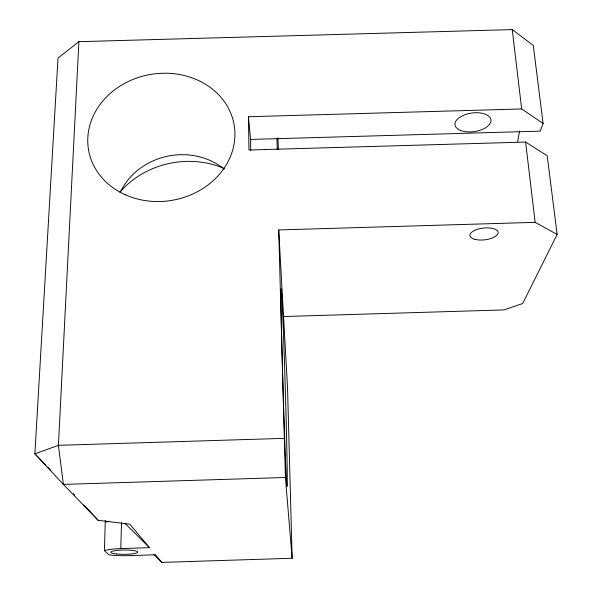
<?xml version="1.0" encoding="UTF-8"?>
<svg xmlns="http://www.w3.org/2000/svg" width="592" height="592" viewBox="0 0 592 592"><rect width="100%" height="100%" fill="white"/><g stroke="black" fill="none" stroke-linecap="round" stroke-linejoin="round"><path stroke-width="0.89" d="M105.302 520.368L104.429 550.641L105.961 550.16A22.444 3.596 -0.4 0 1 120.783 548.592L121.53 522.729M543.116 123.447L521.67 108.95L248.455 116.728L250.594 139.431L540.156 131.135L543.116 123.447L533.259 45.399L512.243 29.6L78.891 41.677L58.416 445.332L63.359 484.411L98.131 520.294L129.84 524.194L149.502 547.681L120.783 548.592M248.455 116.728L248.958 150.005L525.607 142.058L547.2 155.77L557.131 234.425L522.684 303.533L504.014 309.919L283.553 316.535M78.891 41.677L58.016 58.06L34.869 453.82L63.359 484.411L285.403 477.485L292.145 558.256L161.823 562.4L153.987 554.608M105.398 522.211L109.32 521.189M285.403 477.485L278.721 229.94L535.146 222.348L557.131 234.425M284.005 438.361L58.416 445.332L34.869 453.82L45.769 465.12M458.667 129.53L456.336 127.672A18.16 9.368 -8.1 0 1 458.667 118.074L462.026 115.965A18.152 9.339 -8.1 0 1 480.149 112.924C483.664 113.472 487.312 114.478 489.806 117.194A18.16 9.368 -8.1 0 1 489.443 124.461L487.001 126.799A18.16 9.368 -8.1 0 1 458.682 129.552M104.429 550.641L108.987 554.808L111.348 555.141A22.444 3.596 -0.4 0 0 127.805 555.651L155.437 554.771L161.823 562.4M124.853 523.18L149.502 547.681M47.7 467.118L50.905 470.44M73.364 493.713L74.599 495.045M83.886 505.013L98.131 520.294M512.243 29.6L521.67 108.95M525.607 142.058L535.146 222.348M278.721 229.94L287.542 387.982L292.145 558.256M276.967 138.676L277.226 149.746M250.594 139.431L250.69 150.509M517.719 141.695A67.407 14.689 -90 0 1 519.658 131.054M277.922 137.825A67.51 0.703 88.2 0 1 278.395 149.51M119.873 192.2A84.649 76.005 -10.9 0 1 224.035 168.439M120.346 192.237A64.565 57.439 -10.5 0 1 224.22 169.134M125.082 194.687A73.859 63.862 -9.7 0 0 234.928 133.733A73.859 63.862 -9.7 0 0 124.002 83.731A73.859 63.862 -9.7 0 0 125.082 194.687M116.306 553.949A13.461 2.161 -0.4 0 0 137.707 552.329A13.461 2.161 -0.4 0 0 118.999 550.22A13.461 2.161 -0.4 0 0 116.306 553.949M475.095 239.39A14.186 5.92 -6.5 0 0 497.976 233.611A14.186 5.92 -6.5 0 0 479.106 228.845A14.186 5.92 -6.5 0 0 475.095 239.39M281.289 319.695A99.16 1.132 88.3 0 0 286.698 483.546A99.16 1.132 88.3 0 0 284.301 357.242A99.16 1.132 88.3 0 0 281.289 319.695"/></g></svg>
